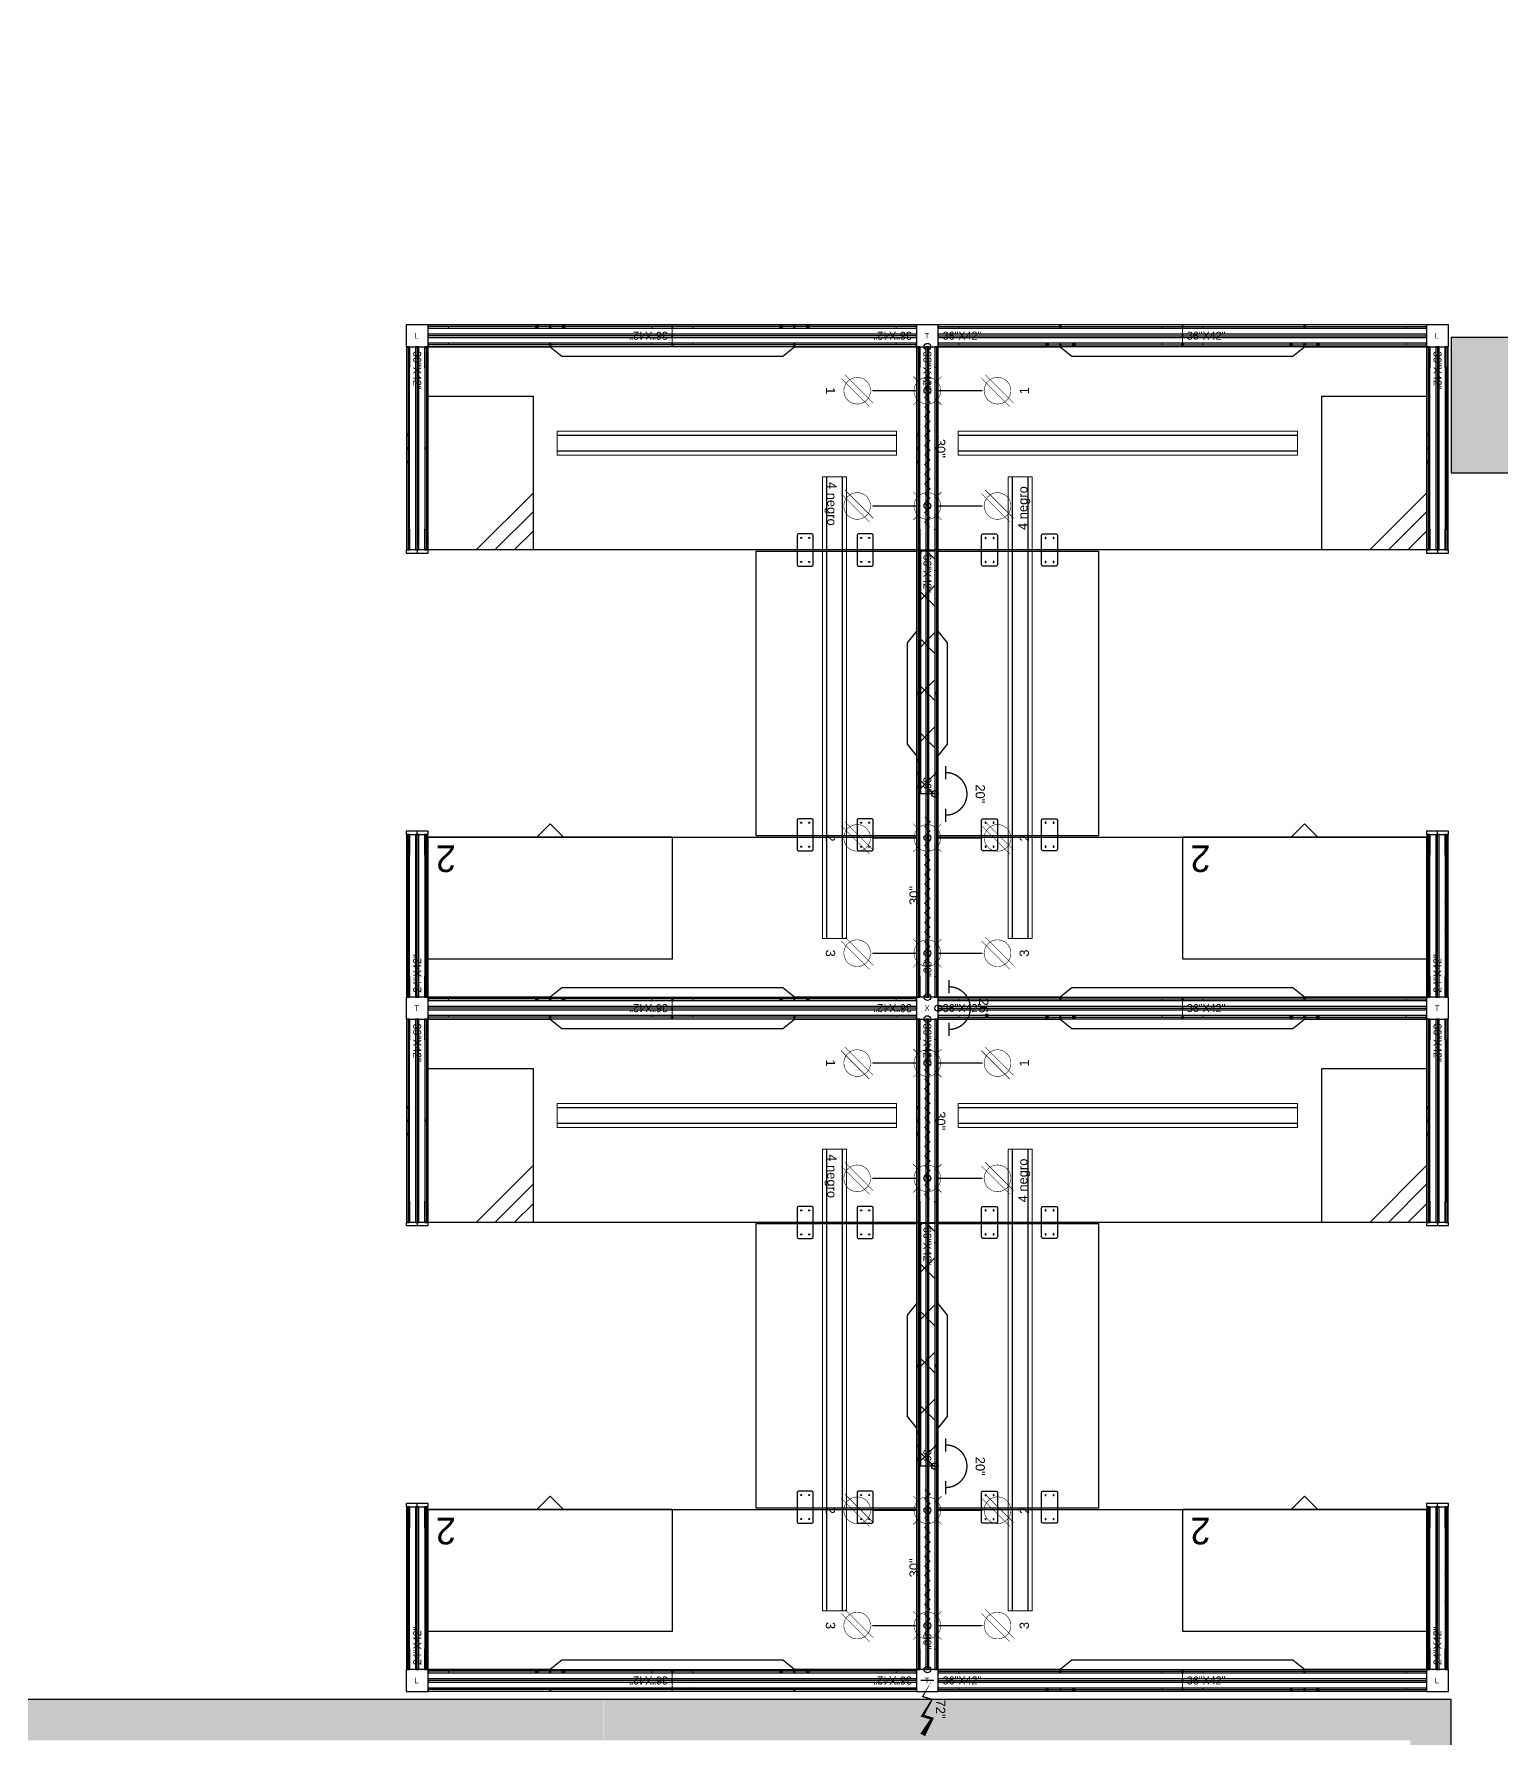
# Model space of a CAD drawing. Header units: inches. Extents: x 0 to 8116, y 4 to 1630.
# Drawn here: x 7374.3 to 7590.9, y 605.1 to 856.7 of the extents above; entities that cross this region are included whole.
import ezdxf
from ezdxf.enums import TextEntityAlignment as Align

# ---------------------------------------------------------------- set-up
doc = ezdxf.new("R2010")
doc.units = ezdxf.units.IN
doc.header["$MEASUREMENT"] = 0
for name, color, linetype in [('0-BACKGROUND', 7, 'Continuous'), ('DD2D', 7, 'Continuous'), ('DD2D_Geometry', 7, 'Continuous'), ('ELECTRI', 7, 'Continuous'), ('ENFASIS NEW', 7, 'Continuous'), ('LATEFILE', 7, 'Continuous'), ('LATFILE', 7, 'Continuous'), ('LF', 7, 'Continuous'), ('QU4TRO', 7, 'Continuous'), ('S7000', 7, 'Continuous'), ('TEXT HARNESS', 7, 'Continuous')]:
    doc.layers.add(name, color=color, linetype=linetype)
doc.styles.add('ARIAL', font='arial.ttf')
doc.styles.get("Standard").update_dxf_attribs({"font": 'stylu.ttf'})

# ---------------------------------------------------------------- blocks, each defined once
blk = doc.blocks.new('1520_block')
at = {"layer": '0-BACKGROUND'}
h = blk.add_hatch(color=253, dxfattribs=at)
h.paths.add_polyline_path([(226, 604), (246, 604), (246, 624), (226, 624)])
h.paths.add_polyline_path([(492.5, 606), (492.5, 626), (472.5, 626), (472.5, 606)])
h.paths.add_polyline_path([(706, 606), (726, 606), (726, 626), (706, 626)])
h.paths.add_polyline_path([(930, 626), (930, 606), (950, 606), (950, 626)])
h.paths.add_polyline_path([(726, 825), (726, 845), (706, 845), (706, 825)])
h.paths.add_polyline_path([(492.5, 845), (472.5, 845), (472.5, 825), (492.5, 825)])
h.paths.add_polyline_path([(226, 848), (226, 828), (246, 828), (246, 848)])
h = blk.add_hatch(color=253, dxfattribs=at)
h.paths.add_polyline_path([(580.978, 425), (226, 425), (226, 513.743), (220, 513.743), (220, 414), (226, 414), (226, 419), (580.978, 419)])
h.paths.add_polyline_path([(252, 419), (248, 419), (248, 414), (252, 414)], flags=17)
h.paths.add_polyline_path([(706, 425), (581, 425), (581, 419), (700, 419), (700, 251), (706, 251), (706, 387), (706, 407)])
for p, q in [((706, 425), (226, 425)), ((706, 407), (706, 425))]:
    blk.add_line(p, q, dxfattribs=at)
blk.add_lwpolyline([(726, 626), (706, 626), (706, 606), (726, 606)], close=True, dxfattribs=at)
blk = doc.blocks.new('DD40103072AB')
at = {"color": 1}
for p, q in [((0.0035, -0.0035), (-0.0035, 0.0035)), ((0.0035, 0.0035), (-0.0035, -0.0035))]:
    blk.add_line(p, q, dxfattribs=at)
blk.add_lwpolyline([(-0.4142, -0.0417), (0.4142, -0.0417), (0.458, -0.0067), (0.915, -0.0067), (0.915, -0.7687), (-0.915, -0.7687), (-0.915, -0.0067), (-0.458, -0.0067)], close=True)
blk.add_point((0, 0))
blk.add_point((0, 0))
blk.add_point((0, 0), dxfattribs=at)
blk = doc.blocks.new('DD40102472AB')
at = {"color": 1}
for p, q in [((0.0035, -0.0035), (-0.0035, 0.0035)), ((0.0035, 0.0035), (-0.0035, -0.0035))]:
    blk.add_line(p, q, dxfattribs=at)
blk.add_lwpolyline([(-0.4142, -0.0417), (0.4142, -0.0417), (0.458, -0.0067), (0.915, -0.0067), (0.915, -0.6067), (-0.915, -0.6067), (-0.915, -0.0067), (-0.458, -0.0067)], close=True)
blk.add_point((0, 0))
blk.add_point((0, 0))
blk.add_point((0, 0), dxfattribs=at)
blk = doc.blocks.new('DD40102442AB')
at = {"color": 1}
for p, q in [((0.0035, -0.0035), (-0.0035, 0.0035)), ((0.0035, 0.0035), (-0.0035, -0.0035))]:
    blk.add_line(p, q, dxfattribs=at)
blk.add_lwpolyline([(-0.1897, -0.0417), (0.1897, -0.0417), (0.2335, -0.0067), (0.5335, -0.0067), (0.5335, -0.6067), (-0.5335, -0.6067), (-0.5335, -0.0067), (-0.2335, -0.0067)], close=True)
blk.add_point((0, 0))
blk.add_point((0, 0))
blk.add_point((0, 0), dxfattribs=at)
blk = doc.blocks.new('S7012')
for p, q in [((0.18, -0.577), (0.393, -0.364)), ((0.25, -0.577), (0.393, -0.434)), ((0.323, -0.577), (0.393, -0.507))]:
    blk.add_line(p, q)
blk.add_lwpolyline([(0, 0), (0.393, 0), (0.393, -0.577), (0, -0.577)], close=True)
blk = doc.blocks.new('LF4023627S')
for p, q in [((0, 0), (0.914, 0)), ((0, -0.457), (0.914, -0.457))]:
    blk.add_line(p, q)
at = {"layer": 'LATEFILE'}
for p, q in [((0, -0.457), (0, 0)), ((0.914, 0), (0.914, -0.457))]:
    blk.add_line(p, q, dxfattribs=at)
blk.add_lwpolyline([(0.407, -0.457), (0.457, -0.507), (0.507, -0.457)], close=True, dxfattribs=at)
at = {"layer": 'LATFILE', "insert": (0.8103, -0.3262), "char_height": 0.1, "width": 0.07696, "attachment_point": 1}
blk.add_mtext('2', dxfattribs=at)
blk = doc.blocks.new('817720')
at = {"color": 3, "const_width": 0.005}
blk.add_lwpolyline([(0.08, 0.04, 1), (-0.08, 0.04)], format="xyb", dxfattribs=at)
for points in [[(-0.055, 0.04), (-0.105, 0.04)], [(0.055, 0.04), (0.105, 0.04)]]:
    blk.add_lwpolyline(points, dxfattribs=at)
at = {"color": 3}
blk.add_circle((0, 0), 0.0125, dxfattribs=at)
blk.add_point((0, 0), dxfattribs=at)
at = {"layer": 'TEXT HARNESS', "color": 3, "style": 'ARIAL'}
blk.add_text('20"', height=0.03469, dxfattribs=at).set_placement((0, 0.17), align=Align.MIDDLE)
blk = doc.blocks.new('8065E1C')
at = {"color": 1, "const_width": 0.005}
blk.add_lwpolyline([(0.025, -0.04), (-0.025, -0.04)], dxfattribs=at)
at = {"color": 1}
for points in [[(0, -0.04, 0.005, 0.005, 0), (0, -0.165, 0.025, 0, 0), (0, -0.2114, 0, 0, 0)], [(-0.0601, -0.309, 0.002, 0.002, 0), (0.046, -0.2029, 0.002, 0.002, 0)], [(-0.046, -0.3231, 0.002, 0.002, 0), (0.0601, -0.217, 0.002, 0.002, 0)]]:
    blk.add_lwpolyline(points, format="xyseb", dxfattribs=at)
at = {"color": 1, "const_width": 0.002}
blk.add_lwpolyline([(-0.05, -0.263, -1), (0.05, -0.263, -1)], format="xyb", close=True, dxfattribs=at)
at = {"color": 1}
blk.add_circle((0, 0), 0.0125, dxfattribs=at)
blk.add_point((0, 0), dxfattribs=at)
at = {"layer": 'TEXT HARNESS', "color": 1, "style": 'ARIAL'}
blk.add_text('1', height=0.0347, dxfattribs=at).set_placement((0, -0.363), align=Align.MIDDLE)
blk = doc.blocks.new('8065E4C')
at = {"color": 1, "const_width": 0.005}
blk.add_lwpolyline([(0.025, -0.04), (-0.025, -0.04)], dxfattribs=at)
at = {"color": 1}
for points in [[(0, -0.04, 0.005, 0.005, 0), (0, -0.165, 0.025, 0, 0), (0, -0.2114, 0, 0, 0)], [(-0.0601, -0.309, 0.002, 0.002, 0), (0.046, -0.2029, 0.002, 0.002, 0)], [(-0.046, -0.3231, 0.002, 0.002, 0), (0.0601, -0.217, 0.002, 0.002, 0)]]:
    blk.add_lwpolyline(points, format="xyseb", dxfattribs=at)
at = {"color": 1, "const_width": 0.002}
blk.add_lwpolyline([(-0.05, -0.263, -1), (0.05, -0.263, -1)], format="xyb", close=True, dxfattribs=at)
at = {"color": 1}
blk.add_circle((0, 0), 0.0125, dxfattribs=at)
blk.add_point((0, 0), dxfattribs=at)
at = {"layer": 'TEXT HARNESS', "color": 1, "style": 'ARIAL'}
blk.add_text('4 negro', height=0.03469, dxfattribs=at).set_placement((-0.0081, -0.363), align=Align.MIDDLE)
blk = doc.blocks.new('8065E2C')
at = {"color": 1, "const_width": 0.005}
blk.add_lwpolyline([(0.025, -0.04), (-0.025, -0.04)], dxfattribs=at)
at = {"color": 1}
for points in [[(0, -0.04, 0.005, 0.005, 0), (0, -0.165, 0.025, 0, 0), (0, -0.2114, 0, 0, 0)], [(-0.0601, -0.309, 0.002, 0.002, 0), (0.046, -0.2029, 0.002, 0.002, 0)], [(-0.046, -0.3231, 0.002, 0.002, 0), (0.0601, -0.217, 0.002, 0.002, 0)]]:
    blk.add_lwpolyline(points, format="xyseb", dxfattribs=at)
at = {"color": 1, "const_width": 0.002}
blk.add_lwpolyline([(-0.05, -0.263, -1), (0.05, -0.263, -1)], format="xyb", close=True, dxfattribs=at)
at = {"color": 1}
blk.add_circle((0, 0), 0.0125, dxfattribs=at)
blk.add_point((0, 0), dxfattribs=at)
blk.add_point((0, 0), dxfattribs=at)
at = {"layer": 'TEXT HARNESS', "color": 1, "style": 'ARIAL'}
blk.add_text('2', height=0.0347, dxfattribs=at).set_placement((0, -0.363), align=Align.MIDDLE)
blk = doc.blocks.new('8065E3C')
at = {"color": 1, "const_width": 0.005}
blk.add_lwpolyline([(0.025, -0.04), (-0.025, -0.04)], dxfattribs=at)
at = {"color": 1}
for points in [[(0, -0.04, 0.005, 0.005, 0), (0, -0.165, 0.025, 0, 0), (0, -0.2114, 0, 0, 0)], [(-0.0601, -0.309, 0.002, 0.002, 0), (0.046, -0.2029, 0.002, 0.002, 0)], [(-0.046, -0.3231, 0.002, 0.002, 0), (0.0601, -0.217, 0.002, 0.002, 0)]]:
    blk.add_lwpolyline(points, format="xyseb", dxfattribs=at)
at = {"color": 1, "const_width": 0.002}
blk.add_lwpolyline([(-0.05, -0.263, -1), (0.05, -0.263, -1)], format="xyb", close=True, dxfattribs=at)
at = {"color": 1}
blk.add_circle((0, 0), 0.0125, dxfattribs=at)
blk.add_point((0, 0), dxfattribs=at)
at = {"layer": 'TEXT HARNESS', "color": 1, "style": 'ARIAL'}
blk.add_text('3', height=0.0347, dxfattribs=at).set_placement((0, -0.363), align=Align.MIDDLE)
blk = doc.blocks.new('D3223S')
for p, q in [((0.055, 0), (-0.055, 0)), ((-0.06, -0.005), (-0.06, -0.055)), ((-0.055, -0.06), (0.055, -0.06)), ((0.06, -0.055), (0.06, -0.005))]:
    blk.add_line(p, q)
for centre in [(-0.045, -0.015), (-0.045, -0.045), (0.045, -0.015), (0.045, -0.045)]:
    blk.add_circle(centre, 0.00195)
for centre, start, end in [((-0.055, -0.005), 90, 180), ((-0.055, -0.055), 180, 270), ((0.055, -0.005), 0, 90), ((0.055, -0.055), 270, 0)]:
    blk.add_arc(centre, 0.005, start, end)
blk = doc.blocks.new('A$C18FD438F')
at = {"color": 0, "linetype": 'Continuous', "lineweight": 0}
for p, q in [((-0.9335, 0.1842), (-0.9335, 0.1988)), ((-0.9335, 0.1988), (0.3385, 0.1988)), ((0.3385, 0.1842), (0.3385, 0.1988)), ((-0.9335, 0.1825), (-0.9335, 0.1842)), ((-0.9335, 0.1838), (0.3385, 0.1838)), ((-0.9335, 0.1825), (0.3385, 0.1825)), ((-0.9335, 0.1821), (-0.9335, 0.1825)), ((-0.9335, 0.1254), (-0.9335, 0.1821)), ((0.3385, 0.1825), (0.3385, 0.1842)), ((0.3385, 0.1821), (0.3385, 0.1825)), ((0.3385, 0.1254), (0.3385, 0.1821)), ((-0.9335, 0.125), (-0.9335, 0.1254)), ((-0.9335, 0.1234), (-0.9335, 0.125)), ((-0.9335, 0.125), (0.3385, 0.125)), ((-0.9335, 0.1238), (0.3385, 0.1238)), ((-0.9335, 0.1088), (-0.9335, 0.1234)), ((-0.9335, 0.1088), (0.3385, 0.1088)), ((0.3385, 0.125), (0.3385, 0.1254)), ((0.3385, 0.1234), (0.3385, 0.125)), ((0.3385, 0.1088), (0.3385, 0.1234))]:
    blk.add_line(p, q, dxfattribs=at)
blk = doc.blocks.new('DD330154S')
blk.add_blockref('A$C18FD438F', (0.9335, -0.1538))
blk = doc.blocks.new('DD330172S')
at = {"color": 0, "linetype": 'Continuous', "lineweight": 0}
for p, q in [((0, 0.0304), (0, 0.045)), ((0, 0.045), (1.73, 0.045)), ((0, 0.0288), (0, 0.0304)), ((0, 0.03), (1.73, 0.03)), ((0, 0.0288), (1.73, 0.0288)), ((0, 0.0284), (0, 0.0288)), ((0, -0.0284), (0, 0.0284)), ((1.73, 0.0304), (1.73, 0.045)), ((1.73, 0.0288), (1.73, 0.0304)), ((1.73, 0.0284), (1.73, 0.0288)), ((1.73, -0.0284), (1.73, 0.0284)), ((0, -0.0288), (0, -0.0284)), ((0, -0.0304), (0, -0.0288)), ((0, -0.0288), (1.73, -0.0288)), ((0, -0.03), (1.73, -0.03)), ((0, -0.045), (0, -0.0304)), ((0, -0.045), (1.73, -0.045)), ((1.73, -0.0288), (1.73, -0.0284)), ((1.73, -0.0304), (1.73, -0.0288)), ((1.73, -0.045), (1.73, -0.0304))]:
    blk.add_line(p, q, dxfattribs=at)
blk = doc.blocks.new('818072')
at = {"color": 1}
blk.add_lwpolyline([(0.04, 0.0177, 0, 0.005, 0), (0.1012, -0.0177, 0.005, 0.005, 0), (0.112, 0.0177, 0.005, 0.01, 0), (0.173, -0.0176, 0.01, 0.01, 0), (0.184, 0.0177, 0.01, 0.02, 0), (0.245, -0.0176, 0.02, 0.02, 0)], format="xyseb", dxfattribs=at)
at = {"color": 1, "const_width": 0.005}
blk.add_lwpolyline([(0.04, 0.025), (0.04, -0.025)], dxfattribs=at)
at = {"color": 1}
blk.add_circle((0, 0), 0.0125, dxfattribs=at)
blk.add_point((0, 0), dxfattribs=at)
at = {"layer": 'TEXT HARNESS', "color": 1, "style": 'ARIAL'}
blk.add_text('72"', height=0.03469, dxfattribs=at).set_placement((0.148, 0.05), align=Align.MIDDLE)
blk = doc.blocks.new('829030')
at = {"color": 1}
for points in [[(0.1, 0.009, 0.005, 0.005, 0), (0.118, -0.009, 0.005, 0.005, 0), (0.136, 0.009, 0.005, 0.005, 0), (0.154, -0.009, 0.005, 0.005, 0), (0.172, 0.009, 0.005, 0.005, 0), (0.19, -0.009, 0.005, 0.005, 0), (0.208, 0.009, 0.005, 0.005, 0), (0.226, -0.009, 0.005, 0.005, 0), (0.244, 0.009, 0.005, 0.005, 0), (0.262, -0.009, 0.005, 0.005, 0), (0.28, 0.009, 0.005, 0.005, 0), (0.298, -0.009, 0.005, 0.005, 0), (0.316, 0.009, 0.005, 0.005, 0), (0.334, -0.009, 0.005, 0.005, 0), (0.352, 0.009, 0.005, 0.005, 0), (0.37, -0.009, 0.005, 0.005, 0), (0.388, 0.009, 0.005, 0.005, 0), (0.406, -0.009, 0.005, 0.005, 0), (0.424, 0.009, 0.005, 0.005, 0), (0.442, -0.009, 0.005, 0.005, 0), (0.46, 0.009, 0.005, 0.005, 0), (0.478, -0.009, 0.005, 0.005, 0), (0.496, 0.009, 0.005, 0.005, 0), (0.514, -0.009, 0.005, 0.005, 0), (0.532, 0.009, 0.005, 0.005, 0), (0.55, -0.009, 0, 0, 0)], [(0.676, 0.009, 0.005, 0.005, 0), (0.658, -0.009, 0.005, 0.005, 0), (0.64, 0.009, 0.005, 0.005, 0), (0.622, -0.009, 0.005, 0.005, 0), (0.604, 0.009, 0.005, 0.005, 0), (0.586, -0.009, 0.005, 0.005, 0), (0.568, 0.009, 0.005, 0.005, 0), (0.55, -0.009, 0, 0, 0)]]:
    blk.add_lwpolyline(points, format="xyseb", dxfattribs=at)
at = {"color": 1, "const_width": 0.002}
for points in [[(0.1385, 0.0265), (0.112, 0.053)], [(0.1915, 0.0265), (0.218, 0.053)], [(0.5705, 0.0265), (0.544, 0.053)], [(0.6235, 0.0265), (0.65, 0.053)], [(0.1385, -0.0265), (0.112, -0.053)], [(0.1915, -0.0265), (0.218, -0.053)], [(0.5705, -0.0265), (0.544, -0.053)], [(0.6235, -0.0265), (0.65, -0.053)]]:
    blk.add_lwpolyline(points, dxfattribs=at)
for points in [[(0.165, -0.05, -1), (0.165, 0.05, -1)], [(0.597, -0.05, 1), (0.597, 0.05, 1)]]:
    blk.add_lwpolyline(points, format="xyb", close=True, dxfattribs=at)
at = {"color": 1}
blk.add_circle((0, 0), 0.0125, dxfattribs=at)
blk.add_point((0, 0), dxfattribs=at)
at = {"layer": 'TEXT HARNESS', "color": 1, "style": 'ARIAL'}
blk.add_text('30"', height=0.03469, dxfattribs=at).set_placement((0.381, 0.05), align=Align.MIDDLE)
blk = doc.blocks.new('*X132')
at = {"color": 0}
for p, q in [((7.7859, 5.311), (7.8173, 5.3424)), ((7.9688, 5.2894), (7.9158, 5.3424)), ((7.9411, 5.2894), (7.9941, 5.3424)), ((8.1456, 5.2894), (8.0926, 5.3424)), ((8.1179, 5.2894), (8.1709, 5.3424)), ((8.3224, 5.2894), (8.2694, 5.3424)), ((8.2946, 5.2894), (8.3476, 5.3424)), ((8.4992, 5.2894), (8.4462, 5.3424)), ((8.4714, 5.2894), (8.5244, 5.3424)), ((8.6759, 5.2894), (8.6229, 5.3424)), ((8.6482, 5.2894), (8.6971, 5.3384)), ((7.792, 5.2894), (7.7859, 5.2956))]:
    blk.add_line(p, q, dxfattribs=at)
blk = doc.blocks.new('808636')
at = {"color": 5}
for p, q in [((-0.9112, 0), (0, 0)), ((-0.9112, -0.053), (-0.9112, 0)), ((0, 0), (0, -0.053)), ((0, -0.053), (-0.9112, -0.053))]:
    blk.add_line(p, q, dxfattribs=at)
blk.add_blockref('*X132', (-8.6971, -5.3424), dxfattribs=at)
blk = doc.blocks.new('817726')
at = {"color": 3, "const_width": 0.005}
blk.add_lwpolyline([(0.08, 0.04, 1), (-0.08, 0.04)], format="xyb", dxfattribs=at)
for points in [[(-0.055, 0.04), (-0.105, 0.04)], [(0.055, 0.04), (0.105, 0.04)]]:
    blk.add_lwpolyline(points, dxfattribs=at)
at = {"color": 3}
blk.add_circle((0, 0), 0.0125, dxfattribs=at)
blk.add_point((0, 0), dxfattribs=at)
at = {"layer": 'TEXT HARNESS', "color": 3, "style": 'ARIAL'}
blk.add_text('26"', height=0.03469, dxfattribs=at).set_placement((0, 0.17), align=Align.MIDDLE)
blk = doc.blocks.new('DD101030422D')
at = {"color": 1, "linetype": 'Continuous', "lineweight": 0}
for p, q in [((0, -0.0255), (0, 0.0255)), ((0.0017, 0.0275), (0.0218, 0.0275)), ((0.002, 0.0275), (0.0215, 0.0275)), ((0.0747, 0.0275), (0.0215, 0.0275)), ((0.0747, 0.0275), (0.075, 0.0275)), ((0.0765, 0.026), (0.0765, 0.0343)), ((0.6855, 0.0343), (0.0765, 0.0343)), ((0.6855, 0.0343), (0.6855, 0.026)), ((0.6873, 0.0275), (0.687, 0.0275)), ((0.6873, 0.0275), (0.7405, 0.0275)), ((0.7603, 0.0275), (0.7402, 0.0275)), ((0.76, 0.0275), (0.7405, 0.0275)), ((0.762, -0.0255), (0.762, 0.0255)), ((0.025, -0.0275), (0.002, -0.0275)), ((0.025, -0.0275), (0.0747, -0.0275)), ((0.0747, -0.0275), (0.075, -0.0275)), ((0.0765, -0.0343), (0.0765, -0.026)), ((0.6855, -0.0343), (0.0765, -0.0343)), ((0.6855, -0.026), (0.6855, -0.0343)), ((0.6873, -0.0275), (0.687, -0.0275)), ((0.737, -0.0275), (0.6873, -0.0275)), ((0.737, -0.0275), (0.76, -0.0275))]:
    blk.add_line(p, q, dxfattribs=at)
at = {"color": 1}
for p, q in [((0.3775, 0.0379), (0.3845, 0.0308)), ((0.3775, 0.0308), (0.3845, 0.0379)), ((0.3775, -0.0379), (0.3845, -0.0308)), ((0.3775, -0.0308), (0.3845, -0.0379))]:
    blk.add_line(p, q, dxfattribs=at)
for centre in [(0.331, -0.0343), (0.431, -0.0343)]:
    blk.add_circle(centre, 0.005, dxfattribs=at)
at = {"color": 1, "linetype": 'Continuous', "lineweight": 0}
for centre, radius, start, end in [((0.002, 0.0255), 0.00203, 90, 180), ((0.075, 0.026), 0.00151, 10.02098, 90), ((0.075, 0.026), 0.00151, 0, 10.02098), ((0.687, 0.026), 0.00151, 90, 169.97902), ((0.687, 0.026), 0.00151, 169.97902, 180), ((0.687, 0.026), 0.00151, 169.97902, 180), ((0.76, 0.0255), 0.00203, 0, 90), ((0.002, -0.0255), 0.00203, 180, 270), ((0.075, -0.026), 0.00151, 270, 349.97902), ((0.075, -0.026), 0.00151, 349.97902, 0), ((0.687, -0.026), 0.00151, 180, 190.02098), ((0.687, -0.026), 0.00151, 180, 190.02098), ((0.687, -0.026), 0.00151, 190.02098, 270), ((0.76, -0.0255), 0.00203, 270, 0)]:
    blk.add_arc(centre, radius, start, end, dxfattribs=at)
at = {"color": 1}
for p in [(0.381, 0.0343), (0.381, -0.0343)]:
    blk.add_point(p, dxfattribs=at)
at = {"insert": (0.0165, 0.0151), "char_height": 0.03, "attachment_point": 1}
blk.add_mtext_dynamic_manual_height_columns('30"X42"', width=75.494015, gutter_width=12.5, heights=[0], dxfattribs=at)
blk = doc.blocks.new('SPACE_DD10103042')
blk.add_blockref('DD101030422D', (0, 0))
blk = doc.blocks.new('DD101066422D')
at = {"color": 1, "linetype": 'Continuous', "lineweight": 0}
for p, q in [((0, -0.0255), (0, 0.0255)), ((0.0017, 0.0275), (0.0218, 0.0275)), ((0.002, 0.0275), (0.0215, 0.0275)), ((0.0747, 0.0275), (0.0215, 0.0275)), ((0.0747, 0.0275), (0.075, 0.0275)), ((0.0765, 0.026), (0.0765, 0.0343)), ((1.5995, 0.0343), (0.0765, 0.0343)), ((0.914, -0.0343), (0.914, 0.0343)), ((1.5995, 0.0343), (1.5995, 0.026)), ((1.6013, 0.0275), (1.601, 0.0275)), ((1.6013, 0.0275), (1.6545, 0.0275)), ((1.6743, 0.0275), (1.6542, 0.0275)), ((1.674, 0.0275), (1.6545, 0.0275)), ((1.676, -0.0255), (1.676, 0.0255)), ((0.025, -0.0275), (0.002, -0.0275)), ((0.025, -0.0275), (0.0747, -0.0275)), ((0.0747, -0.0275), (0.075, -0.0275)), ((0.0765, -0.0343), (0.0765, -0.026)), ((1.5995, -0.0343), (0.0765, -0.0343)), ((1.5995, -0.026), (1.5995, -0.0343)), ((1.6013, -0.0275), (1.601, -0.0275)), ((1.651, -0.0275), (1.6013, -0.0275)), ((1.651, -0.0275), (1.674, -0.0275))]:
    blk.add_line(p, q, dxfattribs=at)
at = {"color": 1}
for p, q in [((0.8345, 0.0379), (0.8415, 0.0308)), ((0.8345, 0.0308), (0.8415, 0.0379)), ((0.8345, -0.0379), (0.8415, -0.0308)), ((0.8345, -0.0308), (0.8415, -0.0379))]:
    blk.add_line(p, q, dxfattribs=at)
for centre in [(0.788, -0.0343), (0.888, -0.0343)]:
    blk.add_circle(centre, 0.005, dxfattribs=at)
at = {"color": 1, "linetype": 'Continuous', "lineweight": 0}
for centre, radius, start, end in [((0.002, 0.0255), 0.00203, 90, 180), ((0.075, 0.026), 0.00151, 10.02098, 90), ((0.075, 0.026), 0.00151, 0, 10.02098), ((1.601, 0.026), 0.00151, 90, 169.97902), ((1.601, 0.026), 0.00151, 169.97902, 180), ((1.601, 0.026), 0.00151, 169.97902, 180), ((1.674, 0.0255), 0.00203, 0, 90), ((0.002, -0.0255), 0.00203, 180, 270), ((0.075, -0.026), 0.00151, 270, 349.97902), ((0.075, -0.026), 0.00151, 349.97902, 0), ((1.601, -0.026), 0.00151, 180, 190.02098), ((1.601, -0.026), 0.00151, 180, 190.02098), ((1.601, -0.026), 0.00151, 190.02098, 270), ((1.674, -0.0255), 0.00203, 270, 0)]:
    blk.add_arc(centre, radius, start, end, dxfattribs=at)
at = {"color": 1}
for p in [(0.838, 0.0343), (0.838, -0.0343)]:
    blk.add_point(p, dxfattribs=at)
at = {"char_height": 0.03, "attachment_point": 1}
for s, insert in [('66"X42"', (0.0165, 0.0151)), ('36"', (0.8509, 0.0151)), ('30"', (1.5414, 0.0151))]:
    blk.add_mtext_dynamic_manual_height_columns(s, width=75.494015, gutter_width=12.5, heights=[0], dxfattribs=dict(at, insert=insert))
blk = doc.blocks.new('SPACE_DD10106642')
blk.add_blockref('DD101066422D', (0, 0))
blk = doc.blocks.new('DD101036422D')
at = {"color": 1, "linetype": 'Continuous', "lineweight": 0}
for p, q in [((0, -0.0255), (0, 0.0255)), ((0.0017, 0.0275), (0.0218, 0.0275)), ((0.002, 0.0275), (0.0215, 0.0275)), ((0.0747, 0.0275), (0.0215, 0.0275)), ((0.0747, 0.0275), (0.075, 0.0275)), ((0.0765, 0.026), (0.0765, 0.0343)), ((0.8385, 0.0343), (0.0765, 0.0343)), ((0.8385, 0.0343), (0.8385, 0.026)), ((0.8403, 0.0275), (0.84, 0.0275)), ((0.8403, 0.0275), (0.8935, 0.0275)), ((0.9133, 0.0275), (0.8932, 0.0275)), ((0.913, 0.0275), (0.8935, 0.0275)), ((0.915, -0.0255), (0.915, 0.0255)), ((0.025, -0.0275), (0.002, -0.0275)), ((0.025, -0.0275), (0.0747, -0.0275)), ((0.0747, -0.0275), (0.075, -0.0275)), ((0.0765, -0.0343), (0.0765, -0.026)), ((0.8385, -0.0343), (0.0765, -0.0343)), ((0.8385, -0.026), (0.8385, -0.0343)), ((0.8403, -0.0275), (0.84, -0.0275)), ((0.89, -0.0275), (0.8403, -0.0275)), ((0.89, -0.0275), (0.913, -0.0275))]:
    blk.add_line(p, q, dxfattribs=at)
at = {"color": 1}
for p, q in [((0.454, 0.0379), (0.461, 0.0308)), ((0.454, 0.0308), (0.461, 0.0379)), ((0.454, -0.0379), (0.461, -0.0308)), ((0.454, -0.0308), (0.461, -0.0379))]:
    blk.add_line(p, q, dxfattribs=at)
for centre in [(0.4075, -0.0343), (0.5075, -0.0343)]:
    blk.add_circle(centre, 0.005, dxfattribs=at)
at = {"color": 1, "linetype": 'Continuous', "lineweight": 0}
for centre, radius, start, end in [((0.002, 0.0255), 0.00203, 90, 180), ((0.075, 0.026), 0.00151, 10.02098, 90), ((0.075, 0.026), 0.00151, 0, 10.02098), ((0.84, 0.026), 0.00151, 90, 169.97902), ((0.84, 0.026), 0.00151, 169.97902, 180), ((0.84, 0.026), 0.00151, 169.97902, 180), ((0.913, 0.0255), 0.00203, 0, 90), ((0.002, -0.0255), 0.00203, 180, 270), ((0.075, -0.026), 0.00151, 270, 349.97902), ((0.075, -0.026), 0.00151, 349.97902, 0), ((0.84, -0.026), 0.00151, 180, 190.02098), ((0.84, -0.026), 0.00151, 180, 190.02098), ((0.84, -0.026), 0.00151, 190.02098, 270), ((0.913, -0.0255), 0.00203, 270, 0)]:
    blk.add_arc(centre, radius, start, end, dxfattribs=at)
at = {"color": 1}
for p in [(0.4575, 0.0343), (0.4575, -0.0343)]:
    blk.add_point(p, dxfattribs=at)
at = {"insert": (0.0165, 0.0151), "char_height": 0.03, "attachment_point": 1}
blk.add_mtext_dynamic_manual_height_columns('36"X42"', width=75.494015, gutter_width=12.5, heights=[0], dxfattribs=at)
blk = doc.blocks.new('SPACE_DD10103642')
blk.add_blockref('DD101036422D', (0, 0))
blk = doc.blocks.new('DD101024422D')
at = {"color": 1, "linetype": 'Continuous', "lineweight": 0}
for p, q in [((0, -0.0255), (0, 0.0255)), ((0.0017, 0.0275), (0.0218, 0.0275)), ((0.002, 0.0275), (0.0215, 0.0275)), ((0.0747, 0.0275), (0.0215, 0.0275)), ((0.0747, 0.0275), (0.075, 0.0275)), ((0.0765, 0.026), (0.0765, 0.0343)), ((0.5335, 0.0343), (0.0765, 0.0343)), ((0.5335, 0.0343), (0.5335, 0.026)), ((0.5353, 0.0275), (0.535, 0.0275)), ((0.5353, 0.0275), (0.5885, 0.0275)), ((0.6083, 0.0275), (0.5882, 0.0275)), ((0.608, 0.0275), (0.5885, 0.0275)), ((0.61, -0.0255), (0.61, 0.0255)), ((0.025, -0.0275), (0.002, -0.0275)), ((0.025, -0.0275), (0.0747, -0.0275)), ((0.0747, -0.0275), (0.075, -0.0275)), ((0.0765, -0.0343), (0.0765, -0.026)), ((0.5335, -0.0343), (0.0765, -0.0343)), ((0.5335, -0.026), (0.5335, -0.0343)), ((0.5353, -0.0275), (0.535, -0.0275)), ((0.585, -0.0275), (0.5353, -0.0275)), ((0.585, -0.0275), (0.608, -0.0275))]:
    blk.add_line(p, q, dxfattribs=at)
at = {"color": 1}
for p, q in [((0.3015, 0.0379), (0.3085, 0.0308)), ((0.3015, 0.0308), (0.3085, 0.0379)), ((0.3015, -0.0379), (0.3085, -0.0308)), ((0.3015, -0.0308), (0.3085, -0.0379))]:
    blk.add_line(p, q, dxfattribs=at)
for centre in [(0.255, -0.0343), (0.355, -0.0343)]:
    blk.add_circle(centre, 0.005, dxfattribs=at)
at = {"color": 1, "linetype": 'Continuous', "lineweight": 0}
for centre, radius, start, end in [((0.002, 0.0255), 0.00203, 90, 180), ((0.075, 0.026), 0.00151, 10.02098, 90), ((0.075, 0.026), 0.00151, 0, 10.02098), ((0.535, 0.026), 0.00151, 90, 169.97902), ((0.535, 0.026), 0.00151, 169.97902, 180), ((0.535, 0.026), 0.00151, 169.97902, 180), ((0.608, 0.0255), 0.00203, 0, 90), ((0.002, -0.0255), 0.00203, 180, 270), ((0.075, -0.026), 0.00151, 270, 349.97902), ((0.075, -0.026), 0.00151, 349.97902, 0), ((0.535, -0.026), 0.00151, 180, 190.02098), ((0.535, -0.026), 0.00151, 180, 190.02098), ((0.535, -0.026), 0.00151, 190.02098, 270), ((0.608, -0.0255), 0.00203, 270, 0)]:
    blk.add_arc(centre, radius, start, end, dxfattribs=at)
at = {"color": 1}
for p in [(0.305, 0.0343), (0.305, -0.0343)]:
    blk.add_point(p, dxfattribs=at)
at = {"insert": (0.0165, 0.0151), "char_height": 0.03, "attachment_point": 1}
blk.add_mtext_dynamic_manual_height_columns('24"X42"', width=75.494015, gutter_width=12.5, heights=[0], dxfattribs=at)
blk = doc.blocks.new('SPACE_DD10102442')
blk.add_blockref('DD101024422D', (0, 0))
blk = doc.blocks.new('DD3021422D')
for p, q in [((0, 0.041), (0, -0.041)), ((0.012, 0.041), (0, 0.041)), ((0.012, -0.041), (0.012, 0.041)), ((0, -0.041), (0.012, -0.041))]:
    blk.add_line(p, q)
blk = doc.blocks.new('SPACE_DD302142')
blk.add_blockref('DD3021422D', (0, 0))

msp = doc.modelspace()

# ---------------------------------------------------------------- block references
msp.add_blockref('1520_block', (6877.388, 185.904))

# ---------------------------------------------------------------- next in the draw order: linework, layer by layer
at = {"layer": 'DD2D'}
for p, q in [((7468.474, 813.493), (7432.45, 813.493)), ((7504.497, 813.493), (7468.474, 813.493)), ((7506.112, 813.757), (7506.112, 813.753)), ((7507.726, 813.493), (7543.749, 813.493)), ((7543.749, 813.493), (7579.773, 813.493)), ((7429.486, 810.529), (7429.486, 780.529)), ((7430.836, 810.529), (7430.836, 780.529)), ((7430.836, 810.529), (7430.836, 780.529)), ((7432.186, 810.529), (7432.186, 780.529)), ((7432.45, 812.143), (7432.446, 812.143)), ((7468.474, 812.143), (7432.45, 812.143)), ((7468.474, 812.143), (7432.45, 812.143)), ((7468.474, 810.793), (7432.45, 810.793)), ((7468.474, 812.143), (7468.47, 812.143)), ((7504.497, 812.143), (7468.474, 812.143)), ((7504.497, 812.143), (7468.474, 812.143)), ((7504.497, 810.793), (7468.474, 810.793)), ((7504.761, 810.529), (7504.761, 780.529)), ((7506.112, 810.529), (7506.112, 780.529)), ((7506.112, 810.529), (7506.112, 780.529)), ((7507.462, 810.529), (7507.462, 780.529)), ((7507.726, 812.143), (7543.749, 812.143)), ((7507.726, 812.143), (7543.749, 812.143)), ((7507.726, 810.793), (7543.749, 810.793)), ((7543.749, 812.143), (7543.753, 812.143)), ((7543.749, 812.143), (7579.773, 812.143)), ((7543.749, 812.143), (7579.773, 812.143)), ((7543.749, 810.793), (7579.773, 810.793)), ((7579.773, 812.143), (7579.777, 812.143)), ((7580.037, 810.529), (7580.037, 780.529)), ((7581.387, 810.529), (7581.387, 780.529)), ((7581.387, 810.529), (7581.387, 780.529)), ((7582.738, 810.529), (7582.738, 780.529)), ((7430.836, 780.529), (7430.836, 780.056)), ((7504.761, 780.529), (7504.761, 714.545)), ((7506.112, 780.529), (7506.112, 780.525)), ((7506.112, 780.529), (7506.112, 714.545)), ((7506.112, 780.529), (7506.112, 714.545)), ((7507.462, 780.529), (7507.462, 714.545)), ((7581.387, 780.529), (7581.387, 780.056)), ((7429.486, 714.545), (7429.486, 738.56)), ((7430.836, 738.56), (7430.836, 739.033)), ((7430.836, 714.545), (7430.836, 738.56)), ((7430.836, 714.545), (7430.836, 738.56)), ((7432.186, 714.545), (7432.186, 738.56)), ((7580.037, 714.545), (7580.037, 738.56)), ((7581.387, 738.56), (7581.387, 739.033)), ((7581.387, 714.545), (7581.387, 738.56)), ((7581.387, 714.545), (7581.387, 738.56)), ((7582.738, 714.545), (7582.738, 738.56)), ((7506.112, 714.545), (7506.112, 714.541)), ((7432.45, 712.93), (7432.446, 712.93)), ((7468.474, 714.281), (7432.45, 714.281)), ((7468.474, 712.93), (7432.45, 712.93)), ((7468.474, 712.93), (7432.45, 712.93)), ((7468.474, 712.93), (7468.47, 712.93)), ((7504.497, 714.281), (7468.474, 714.281)), ((7504.497, 712.93), (7468.474, 712.93)), ((7504.497, 712.93), (7468.474, 712.93)), ((7507.726, 714.281), (7543.749, 714.281)), ((7507.726, 712.93), (7543.749, 712.93)), ((7507.726, 712.93), (7543.749, 712.93)), ((7543.749, 714.281), (7579.773, 714.281)), ((7543.749, 712.93), (7543.753, 712.93)), ((7543.749, 712.93), (7579.773, 712.93)), ((7543.749, 712.93), (7579.773, 712.93)), ((7579.773, 712.93), (7579.777, 712.93)), ((7429.486, 711.316), (7429.486, 681.316)), ((7430.836, 711.316), (7430.836, 681.316)), ((7430.836, 711.316), (7430.836, 681.316)), ((7432.186, 711.316), (7432.186, 681.316)), ((7468.474, 711.58), (7432.45, 711.58)), ((7504.497, 711.58), (7468.474, 711.58)), ((7504.761, 711.316), (7504.761, 681.316)), ((7506.112, 711.316), (7506.112, 681.316)), ((7506.112, 711.316), (7506.112, 681.316)), ((7507.462, 711.316), (7507.462, 681.316)), ((7507.726, 711.58), (7543.749, 711.58)), ((7543.749, 711.58), (7579.773, 711.58)), ((7580.037, 711.316), (7580.037, 681.316)), ((7581.387, 711.316), (7581.387, 681.316)), ((7581.387, 711.316), (7581.387, 681.316)), ((7582.738, 711.316), (7582.738, 681.316)), ((7430.836, 681.316), (7430.836, 680.844)), ((7504.761, 681.316), (7504.761, 615.332)), ((7506.112, 681.316), (7506.112, 681.312)), ((7506.112, 681.316), (7506.112, 615.332)), ((7506.112, 681.316), (7506.112, 615.332)), ((7507.462, 681.316), (7507.462, 615.332)), ((7581.387, 681.316), (7581.387, 680.844)), ((7429.486, 615.332), (7429.486, 639.348)), ((7430.836, 639.348), (7430.836, 639.82)), ((7430.836, 615.332), (7430.836, 639.348)), ((7430.836, 615.332), (7430.836, 639.348)), ((7432.186, 615.332), (7432.186, 639.348)), ((7580.037, 615.332), (7580.037, 639.348)), ((7581.387, 639.348), (7581.387, 639.82)), ((7581.387, 615.332), (7581.387, 639.348)), ((7581.387, 615.332), (7581.387, 639.348)), ((7582.738, 615.332), (7582.738, 639.348)), ((7468.474, 615.068), (7432.45, 615.068)), ((7504.497, 615.068), (7468.474, 615.068)), ((7506.112, 615.332), (7506.112, 615.328)), ((7507.726, 615.068), (7543.749, 615.068)), ((7543.749, 615.068), (7579.773, 615.068)), ((7432.45, 613.718), (7432.446, 613.718)), ((7468.474, 613.718), (7432.45, 613.718)), ((7468.474, 613.718), (7432.45, 613.718)), ((7468.474, 612.367), (7432.45, 612.367)), ((7468.474, 613.718), (7468.47, 613.718)), ((7504.497, 613.718), (7468.474, 613.718)), ((7504.497, 613.718), (7468.474, 613.718)), ((7504.497, 612.367), (7468.474, 612.367)), ((7507.726, 613.718), (7543.749, 613.718)), ((7507.726, 613.718), (7543.749, 613.718)), ((7507.726, 612.367), (7543.749, 612.367)), ((7543.749, 613.718), (7543.753, 613.718)), ((7543.749, 613.718), (7579.773, 613.718)), ((7543.749, 613.718), (7579.773, 613.718)), ((7543.749, 612.367), (7579.773, 612.367)), ((7579.773, 613.718), (7579.777, 613.718))]:
    msp.add_line(p, q, dxfattribs=at)
at = {"layer": 'DD2D_Geometry'}
for points in [[(7432.45, 813.757), (7429.226, 813.757), (7429.226, 810.529), (7432.45, 810.529)], [(7468.474, 813.73), (7432.45, 813.73), (7432.45, 813.257), (7468.474, 813.257)], [(7504.497, 813.73), (7468.474, 813.73), (7468.474, 813.257), (7504.497, 813.257)], [(7504.497, 813.757), (7504.501, 810.529), (7507.73, 810.529), (7507.726, 813.757)], [(7507.726, 813.257), (7543.749, 813.257), (7543.749, 813.73), (7507.726, 813.73)], [(7543.749, 813.257), (7579.773, 813.257), (7579.773, 813.73), (7543.749, 813.73)], [(7579.773, 810.529), (7583.005, 810.529), (7583.005, 813.757), (7579.773, 813.757)], [(7429.249, 810.529), (7429.249, 780.529), (7429.722, 780.529), (7429.722, 810.529)], [(7430.6, 810.529), (7430.6, 780.529), (7431.072, 780.529), (7431.072, 810.529)], [(7431.95, 810.529), (7431.95, 780.529), (7432.423, 780.529), (7432.423, 810.529)], [(7468.474, 812.379), (7432.45, 812.379), (7432.45, 811.907), (7468.474, 811.907)], [(7468.474, 811.029), (7432.45, 811.029), (7432.45, 810.556), (7468.474, 810.556)], [(7468.47, 812.143), (7468.474, 812.143), (7468.474, 812.143), (7468.47, 812.143)], [(7504.497, 812.379), (7468.474, 812.379), (7468.474, 811.907), (7504.497, 811.907)], [(7504.497, 811.029), (7468.474, 811.029), (7468.474, 810.556), (7504.497, 810.556)], [(7504.525, 810.529), (7504.525, 780.529), (7504.997, 780.529), (7504.997, 810.529)], [(7505.875, 810.529), (7505.875, 780.529), (7506.348, 780.529), (7506.348, 810.529)], [(7507.226, 810.529), (7507.226, 780.529), (7507.698, 780.529), (7507.698, 810.529)], [(7507.726, 811.907), (7543.749, 811.907), (7543.749, 812.379), (7507.726, 812.379)], [(7507.726, 810.556), (7543.749, 810.556), (7543.749, 811.029), (7507.726, 811.029)], [(7543.749, 811.907), (7579.773, 811.907), (7579.773, 812.379), (7543.749, 812.379)], [(7543.749, 812.143), (7543.753, 812.143), (7543.753, 812.143), (7543.749, 812.143)], [(7543.749, 810.556), (7579.773, 810.556), (7579.773, 811.029), (7543.749, 811.029)], [(7579.801, 810.529), (7579.801, 780.529), (7580.273, 780.529), (7580.273, 810.529)], [(7581.151, 810.529), (7581.151, 780.529), (7581.623, 780.529), (7581.623, 810.529)], [(7582.501, 810.529), (7582.501, 780.529), (7582.974, 780.529), (7582.974, 810.529)], [(7504.525, 780.529), (7504.525, 714.545), (7504.997, 714.545), (7504.997, 780.529)], [(7505.875, 780.529), (7505.875, 714.545), (7506.348, 714.545), (7506.348, 780.529)], [(7506.112, 780.525), (7506.112, 780.525), (7506.112, 780.529), (7506.112, 780.529)], [(7507.226, 780.529), (7507.226, 714.545), (7507.698, 714.545), (7507.698, 780.529)], [(7429.722, 714.545), (7429.722, 738.56), (7429.249, 738.56), (7429.249, 714.545)], [(7431.072, 714.545), (7431.072, 738.56), (7430.6, 738.56), (7430.6, 714.545)], [(7432.423, 714.545), (7432.423, 738.56), (7431.95, 738.56), (7431.95, 714.545)], [(7580.273, 714.545), (7580.273, 738.56), (7579.801, 738.56), (7579.801, 714.545)], [(7581.623, 714.545), (7581.623, 738.56), (7581.151, 738.56), (7581.151, 714.545)], [(7582.974, 714.545), (7582.974, 738.56), (7582.501, 738.56), (7582.501, 714.545)], [(7432.45, 714.545), (7429.226, 714.545), (7429.226, 711.316), (7432.45, 711.316)], [(7468.474, 714.517), (7432.45, 714.517), (7432.45, 714.045), (7468.474, 714.045)], [(7504.497, 714.517), (7468.474, 714.517), (7468.474, 714.045), (7504.497, 714.045)], [(7504.497, 714.545), (7504.501, 711.316), (7507.73, 711.316), (7507.726, 714.545)], [(7507.726, 714.045), (7543.749, 714.045), (7543.749, 714.517), (7507.726, 714.517)], [(7543.749, 714.045), (7579.773, 714.045), (7579.773, 714.517), (7543.749, 714.517)], [(7579.773, 711.316), (7583.005, 711.316), (7583.005, 714.545), (7579.773, 714.545)], [(7468.474, 713.167), (7432.45, 713.167), (7432.45, 712.694), (7468.474, 712.694)], [(7468.47, 712.93), (7468.474, 712.93), (7468.474, 712.93), (7468.47, 712.93)], [(7504.497, 713.167), (7468.474, 713.167), (7468.474, 712.694), (7504.497, 712.694)], [(7507.726, 712.694), (7543.749, 712.694), (7543.749, 713.167), (7507.726, 713.167)], [(7543.749, 712.694), (7579.773, 712.694), (7579.773, 713.167), (7543.749, 713.167)], [(7543.749, 712.93), (7543.753, 712.93), (7543.753, 712.93), (7543.749, 712.93)], [(7429.249, 711.316), (7429.249, 681.316), (7429.722, 681.316), (7429.722, 711.316)], [(7430.6, 711.316), (7430.6, 681.316), (7431.072, 681.316), (7431.072, 711.316)], [(7431.95, 711.316), (7431.95, 681.316), (7432.423, 681.316), (7432.423, 711.316)], [(7468.474, 711.816), (7432.45, 711.816), (7432.45, 711.344), (7468.474, 711.344)], [(7504.497, 711.816), (7468.474, 711.816), (7468.474, 711.344), (7504.497, 711.344)], [(7504.525, 711.316), (7504.525, 681.316), (7504.997, 681.316), (7504.997, 711.316)], [(7505.875, 711.316), (7505.875, 681.316), (7506.348, 681.316), (7506.348, 711.316)], [(7507.226, 711.316), (7507.226, 681.316), (7507.698, 681.316), (7507.698, 711.316)], [(7507.726, 711.344), (7543.749, 711.344), (7543.749, 711.816), (7507.726, 711.816)], [(7543.749, 711.344), (7579.773, 711.344), (7579.773, 711.816), (7543.749, 711.816)], [(7579.801, 711.316), (7579.801, 681.316), (7580.273, 681.316), (7580.273, 711.316)], [(7581.151, 711.316), (7581.151, 681.316), (7581.623, 681.316), (7581.623, 711.316)], [(7582.501, 711.316), (7582.501, 681.316), (7582.974, 681.316), (7582.974, 711.316)], [(7504.525, 681.316), (7504.525, 615.332), (7504.997, 615.332), (7504.997, 681.316)], [(7505.875, 681.316), (7505.875, 615.332), (7506.348, 615.332), (7506.348, 681.316)], [(7506.112, 681.312), (7506.112, 681.312), (7506.112, 681.316), (7506.112, 681.316)], [(7507.226, 681.316), (7507.226, 615.332), (7507.698, 615.332), (7507.698, 681.316)], [(7429.722, 615.332), (7429.722, 639.348), (7429.249, 639.348), (7429.249, 615.332)], [(7431.072, 615.332), (7431.072, 639.348), (7430.6, 639.348), (7430.6, 615.332)], [(7432.423, 615.332), (7432.423, 639.348), (7431.95, 639.348), (7431.95, 615.332)], [(7580.273, 615.332), (7580.273, 639.348), (7579.801, 639.348), (7579.801, 615.332)], [(7581.623, 615.332), (7581.623, 639.348), (7581.151, 639.348), (7581.151, 615.332)], [(7582.974, 615.332), (7582.974, 639.348), (7582.501, 639.348), (7582.501, 615.332)], [(7432.45, 615.332), (7429.226, 615.332), (7429.226, 612.104), (7432.45, 612.104)], [(7468.474, 615.304), (7432.45, 615.304), (7432.45, 614.832), (7468.474, 614.832)], [(7468.474, 613.954), (7432.45, 613.954), (7432.45, 613.482), (7468.474, 613.482)], [(7504.497, 615.304), (7468.474, 615.304), (7468.474, 614.832), (7504.497, 614.832)], [(7504.497, 613.954), (7468.474, 613.954), (7468.474, 613.482), (7504.497, 613.482)], [(7504.497, 615.332), (7504.501, 612.104), (7507.73, 612.104), (7507.726, 615.332)], [(7507.726, 614.832), (7543.749, 614.832), (7543.749, 615.304), (7507.726, 615.304)], [(7507.726, 613.482), (7543.749, 613.482), (7543.749, 613.954), (7507.726, 613.954)], [(7543.749, 614.832), (7579.773, 614.832), (7579.773, 615.304), (7543.749, 615.304)], [(7543.749, 613.482), (7579.773, 613.482), (7579.773, 613.954), (7543.749, 613.954)], [(7579.773, 612.104), (7583.005, 612.104), (7583.005, 615.332), (7579.773, 615.332)], [(7468.474, 612.604), (7432.45, 612.604), (7432.45, 612.131), (7468.474, 612.131)], [(7468.47, 613.718), (7468.474, 613.718), (7468.474, 613.718), (7468.47, 613.718)], [(7504.497, 612.604), (7468.474, 612.604), (7468.474, 612.131), (7504.497, 612.131)], [(7507.726, 612.131), (7543.749, 612.131), (7543.749, 612.604), (7507.726, 612.604)], [(7543.749, 613.718), (7543.753, 613.718), (7543.753, 613.718), (7543.749, 613.718)], [(7543.749, 612.131), (7579.773, 612.131), (7579.773, 612.604), (7543.749, 612.604)]]:
    msp.add_lwpolyline(points, close=True, dxfattribs=at)

# ---------------------------------------------------------------- next in the draw order: block references
at = {"layer": 'DD2D_Geometry', "xscale": 39.3700787401575, "yscale": 39.3700787401575, "zscale": 39.3700787401575}
for name, p, rotation in [('SPACE_DD10103642', (7468.474, 812.143), 180), ('SPACE_DD10103642', (7504.497, 812.143), 180), ('SPACE_DD10103042', (7430.836, 810.529), 270), ('SPACE_DD10103042', (7506.112, 810.529), 270), ('SPACE_DD10103042', (7581.387, 810.529), 270), ('SPACE_DD302142', (7430.836, 780.529), 270), ('SPACE_DD10106642', (7506.112, 780.529), 270), ('SPACE_DD302142', (7581.387, 780.529), 270), ('SPACE_DD302142', (7430.836, 738.56), 90), ('SPACE_DD10102442', (7430.836, 714.545), 90), ('SPACE_DD302142', (7581.387, 738.56), 90), ('SPACE_DD10102442', (7581.387, 714.545), 90), ('SPACE_DD10103642', (7468.474, 712.93), 180), ('SPACE_DD10103642', (7504.497, 712.93), 180), ('SPACE_DD10103042', (7430.836, 711.316), 270), ('SPACE_DD10103042', (7506.112, 711.316), 270), ('SPACE_DD10103042', (7581.387, 711.316), 270), ('SPACE_DD302142', (7430.836, 681.316), 270), ('SPACE_DD10106642', (7506.112, 681.316), 270), ('SPACE_DD302142', (7581.387, 681.316), 270), ('SPACE_DD302142', (7430.836, 639.348), 90), ('SPACE_DD10102442', (7430.836, 615.332), 90), ('SPACE_DD302142', (7581.387, 639.348), 90), ('SPACE_DD10102442', (7581.387, 615.332), 90), ('SPACE_DD10103642', (7468.474, 613.718), 180), ('SPACE_DD10103642', (7504.497, 613.718), 180)]:
    msp.add_blockref(name, p, dxfattribs=dict(at, rotation=rotation))
for p in [(7507.726, 812.143), (7543.749, 812.143), (7507.726, 712.93), (7543.749, 712.93), (7507.726, 613.718), (7543.749, 613.718)]:
    msp.add_blockref('SPACE_DD10103642', p, dxfattribs=at)
at = {"layer": 'ELECTRI', "xscale": 39.3700787401575, "yscale": 39.3700787401575, "zscale": 39.3700787401575}
for name, p, rotation in [('829030', (7506.112, 810.529), 270), ('8065E1C', (7506.112, 804.033), 270), ('8065E1C', (7506.112, 804.033), 90), ('8065E4C', (7506.112, 787.025), 270), ('8065E4C', (7506.112, 787.025), 90), ('808636', (7507.226, 744.545), 270), ('817720', (7507.226, 744.545), 270), ('8065E2C', (7506.112, 738.045), 270), ('829030', (7506.112, 714.541), 90), ('8065E2C', (7506.112, 738.045), 90), ('8065E3C', (7506.112, 721.037), 270), ('8065E3C', (7506.112, 721.037), 90), ('817726', (7507.728, 712.93), 270), ('829030', (7506.112, 711.316), 270), ('8065E1C', (7506.112, 704.82), 270), ('8065E1C', (7506.112, 704.82), 90), ('8065E4C', (7506.112, 687.812), 270), ('8065E4C', (7506.112, 687.812), 90), ('808636', (7507.226, 645.332), 270), ('817720', (7507.226, 645.332), 270), ('829030', (7506.112, 615.328), 90), ('8065E2C', (7506.112, 638.832), 270), ('8065E2C', (7506.112, 638.832), 90), ('8065E3C', (7506.112, 621.824), 270), ('8065E3C', (7506.112, 621.824), 90), ('818072', (7506.112, 615.328), 270)]:
    msp.add_blockref(name, p, dxfattribs=dict(at, rotation=rotation))
at = {"layer": 'ENFASIS NEW', "xscale": 39.3700787401575, "yscale": 39.3700787401575, "zscale": 39.3700787401575}
for p in [(7468.474, 810.793), (7543.749, 810.793), (7468.474, 711.58), (7543.749, 711.58)]:
    msp.add_blockref('DD40103072AB', p, dxfattribs=at)
at = {"layer": 'ENFASIS NEW', "yscale": 39.3700787401575, "zscale": 39.3700787401575}
for name, p, xscale, rotation in [('DD330154S', (7451.502, 796.292), -39.3700787401575, 180), ('DD330154S', (7560.725, 796.292), 39.3700787401575, 180), ('DD330172S', (7492.428, 723.216), -39.3700787401575, 270), ('DD330172S', (7519.799, 723.216), 39.3700787401575, 90), ('DD40102442AB', (7504.761, 759.355), 39.3700787401575, 270), ('DD40102442AB', (7507.462, 759.343), 39.3700787401575, 89.99999999999999), ('DD40102472AB', (7468.474, 714.281), 39.3700787401575, 180), ('DD40102472AB', (7543.749, 714.281), 39.3700787401575, 180), ('DD330154S', (7451.502, 697.079), -39.3700787401575, 180), ('DD330154S', (7560.725, 697.079), 39.3700787401575, 180), ('DD330172S', (7492.428, 624.003), -39.3700787401575, 270), ('DD330172S', (7519.799, 624.003), 39.3700787401575, 90), ('DD40102442AB', (7504.761, 660.143), 39.3700787401575, 270), ('DD40102442AB', (7507.462, 660.131), 39.3700787401575, 89.99999999999999), ('DD40102472AB', (7468.474, 615.068), 39.3700787401575, 180), ('DD40102472AB', (7543.749, 615.068), 39.3700787401575, 180)]:
    msp.add_blockref(name, p, dxfattribs=dict(at, xscale=xscale, rotation=rotation))
at = {"layer": 'LF', "xscale": 39.3700787401575, "yscale": 39.3700787401575, "zscale": 39.3700787401575, "rotation": 180}
for p in [(7468.434, 720.174), (7579.773, 720.174), (7468.434, 620.962), (7579.773, 620.962)]:
    msp.add_blockref('LF4023627S', p, dxfattribs=at)
at = {"layer": 'QU4TRO', "yscale": 39.3700787401575, "zscale": 39.3700787401575}
for p, xscale, rotation in [((7486.899, 780.529), 39.3700787401575, 90.00000000000001), ((7495.755, 780.529), 39.3700787401575, 90.00000000000001), ((7516.473, 780.529), -39.3700787401575, 270), ((7525.328, 780.529), -39.3700787401575, 270), ((7486.899, 738.521), 39.3700787401575, 90.00000000000001), ((7495.755, 738.521), 39.3700787401575, 90.00000000000001), ((7516.473, 738.521), -39.3700787401575, 270), ((7525.328, 738.521), -39.3700787401575, 270), ((7486.899, 681.316), 39.3700787401575, 90.00000000000001), ((7495.755, 681.316), 39.3700787401575, 90.00000000000001), ((7516.473, 681.316), -39.3700787401575, 270), ((7525.328, 681.316), -39.3700787401575, 270), ((7486.899, 639.308), 39.3700787401575, 90.00000000000001), ((7495.755, 639.308), 39.3700787401575, 90.00000000000001), ((7516.473, 639.308), -39.3700787401575, 270), ((7525.328, 639.308), -39.3700787401575, 270)]:
    msp.add_blockref('D3223S', p, dxfattribs=dict(at, xscale=xscale, rotation=rotation))
at = {"layer": 'S7000', "xscale": 39.3700787401575, "yscale": 39.3700787401575, "zscale": 39.3700787401575}
for p in [(7432.45, 803.245), (7564.301, 803.245), (7432.45, 704.033), (7564.301, 704.033)]:
    msp.add_blockref('S7012', p, dxfattribs=at)

# ---------------------------------------------------------------- next in the draw order: texts
at = {"layer": 'DD2D_Geometry'}
for s, p in [('L', (7430.432, 811.739)), ('T', (7505.708, 811.739)), ('L', (7580.984, 811.739)), ('T', (7430.432, 712.527)), ('X', (7505.708, 712.527)), ('T', (7580.984, 712.527)), ('L', (7430.432, 613.314)), ('T', (7505.708, 613.314)), ('L', (7580.984, 613.314))]:
    msp.add_text(s, height=0.807, dxfattribs=at).set_placement(p)

doc.saveas('drawing.dxf')
